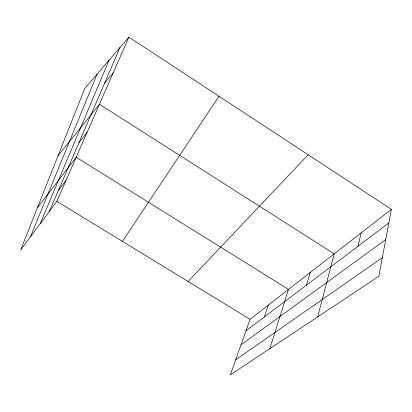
<?xml version="1.0" encoding="UTF-8"?>
<svg xmlns="http://www.w3.org/2000/svg" width="412" height="412" viewBox="0 0 412 412"><rect width="100%" height="100%" fill="white"/><g stroke="black" fill="none" stroke-linecap="round" stroke-linejoin="round"><path stroke-width="0.62" d="M391.4 209.347L378.824 276.323L230.344 374.863L250.074 319.285L391.4 209.347L128.879 37.137L84.738 88.544L20.6 250.043L56.841 201.355L128.879 37.137M358.085 246.17L361.118 232.904M317.673 316.91L334.209 253.833L99.436 104.251L58.01 155.839M306.487 285.14L310.143 272.559M269.834 348.655L288.488 289.399L76.184 157.255L37.41 207.715M264.339 316.967L268.336 305.076M30.473 236.782L97.052 74.201M40.232 223.67L109.01 60.276M49.332 211.449L119.964 47.514M122.441 241.391L218.988 96.243M58.272 190.689L66.018 180.441M78.95 142.707L87.169 132.226M104.55 83.291L113.238 72.785M188.114 281.473L308.176 154.752M245.974 330.836L388.846 222.944M241.015 344.803L385.72 239.604M235.705 359.764L382.315 257.727M56.841 201.355L250.074 319.285"/></g></svg>
